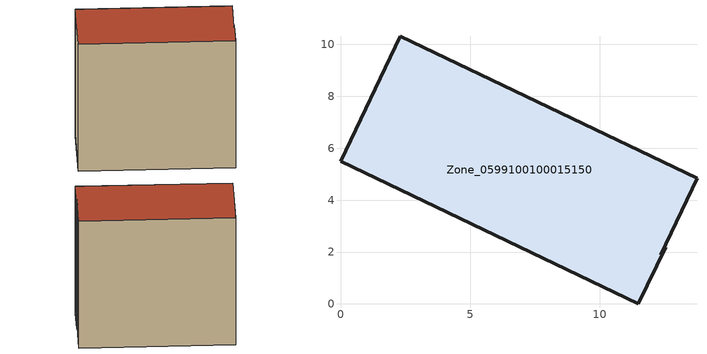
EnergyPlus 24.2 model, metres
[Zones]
Zone_0599100100015150
 floor ground (C_G): 13.74,4.84 12.33,1.89 12.53,2.18 11.48,0 0,5.5 2.31,10.32 z0
 wall outside (C_F): 0,5.5 11.48,0 12.53,2.18 12.33,1.89 13.74,4.84 2.31,10.32 0,5.5 z0:12.07
 roof outside (C_R): 12.33,1.89 13.74,4.84 2.31,10.32 0,5.5 11.48,0 12.53,2.18 z12.07
[BUILDING]
Pand.0599100100015150: North Axis=0; Terrain=City; Loads Convergence Tolerance Value=0.04; Temperature Convergence Tolerance Value=0.4; Solar Distribution=FullExterior; Maximum Number of Warmup Days=25; Minimum Number of Warmup Days=1
[Site:Location]
Rotterdam.The.Hague.AP_ZH_NLD Design_Conditions: Latitude=51.96; Longitude=4.45; Time Zone=1; Elevation=-4.5
[SITE:GROUNDTEMPERATURE:BUILDINGSURFACE]
18, 18, 18, 18, 18, 18, 18, 18, 18, 18, 18, 18
[MATERIAL] Thermal Absorptance=0.9; Solar Absorptance=0.7; Visible Absorptance=0.7
Name | Roughness | Thickness | Conductivity | Density | Specific Heat
G.TI.2015-2018 | MediumSmooth | 0.15 | 0.0428571 | 540 | 1210
F.TI.2015-2018 | Rough | 0.3 | 0.0666667 | 1920 | 840
R.TI.2015-2018 | MediumRough | 0.2 | 0.0333333 | 1500 | 1000
[CONSTRUCTION]
C_G: G.TI.2015-2018
C_F: F.TI.2015-2018
C_R: R.TI.2015-2018
[ZONE]
Zone_0599100100015150: Type=1; Multiplier=1; Ceiling Height=Autocalculate; Volume=Autocalculate; Floor Area=autocalculate; Part of Total Floor Area=Yes
[ZONEINFILTRATION:DESIGNFLOWRATE]
Infil_Zone_0599100100015150: Zone or ZoneList or Space or SpaceList=Zone_0599100100015150; Schedule=AlwaysOn; Design Flow Rate Calculation Method=Flow/Area; Flow Rate per Floor Area=0.0015; Constant Term Coefficient=1; Temperature Term Coefficient=0; Velocity Term Coefficient=0; Velocity Squared Term Coefficient=0
[HVACTEMPLATE:ZONE:IDEALLOADSAIRSYSTEM]
Zone_0599100100015150: Maximum Heating Supply Air Temperature=50; Minimum Cooling Supply Air Temperature=13; Maximum Heating Supply Air Humidity Ratio=0.0156; Minimum Cooling Supply Air Humidity Ratio=0.0077; Heating Limit=NoLimit; Cooling Limit=NoLimit; Dehumidification Control Type=ConstantSensibleHeatRatio; Cooling Sensible Heat Ratio=0.7; Dehumidification Setpoint=60; Humidification Control Type=None; Humidification Setpoint=30; Outdoor Air Method=None; Outdoor Air Flow Rate per Person=0.00944; Outdoor Air Flow Rate per Zone Floor Area=0; Outdoor Air Flow Rate per Zone=0; Demand Controlled Ventilation Type=None; Outdoor Air Economizer Type=NoEconomizer; Heat Recovery Type=None; Sensible Heat Recovery Effectiveness=0.7; Latent Heat Recovery Effectiveness=0.65
[ZONECONTROL:THERMOSTAT]
ThermostatControl_Zone_0599100100015150: Zone or ZoneList=Zone_0599100100015150; Control Type Schedule=DualSetpointControlType; Control 1=Thermostat_Zone_0599100100015150; Temperature Difference Between Cutout And Setpoint=0
[THERMOSTATSETPOINT:DUALSETPOINT]
Thermostat_Zone_0599100100015150: Heating Setpoint Temperature Schedule=HeatingSetpoint_Zone_0599100100015150; Cooling Setpoint Temperature Schedule=CoolingSetpoint_Zone_0599100100015150
[SCHEDULE:COMPACT]
HeatingSetpoint_Zone_0599100100015150: Through: 12/31, For: AllDays, Until: 24:00, 21
CoolingSetpoint_Zone_0599100100015150: Through: 12/31, For: AllDays, Until: 24:00, 24
DualSetpointControlType: Through: 12/31, For: AllDays, Until: 24:00, 4
AlwaysOn: Through: 12/31, For: AllDays, Until: 24:00, 1
